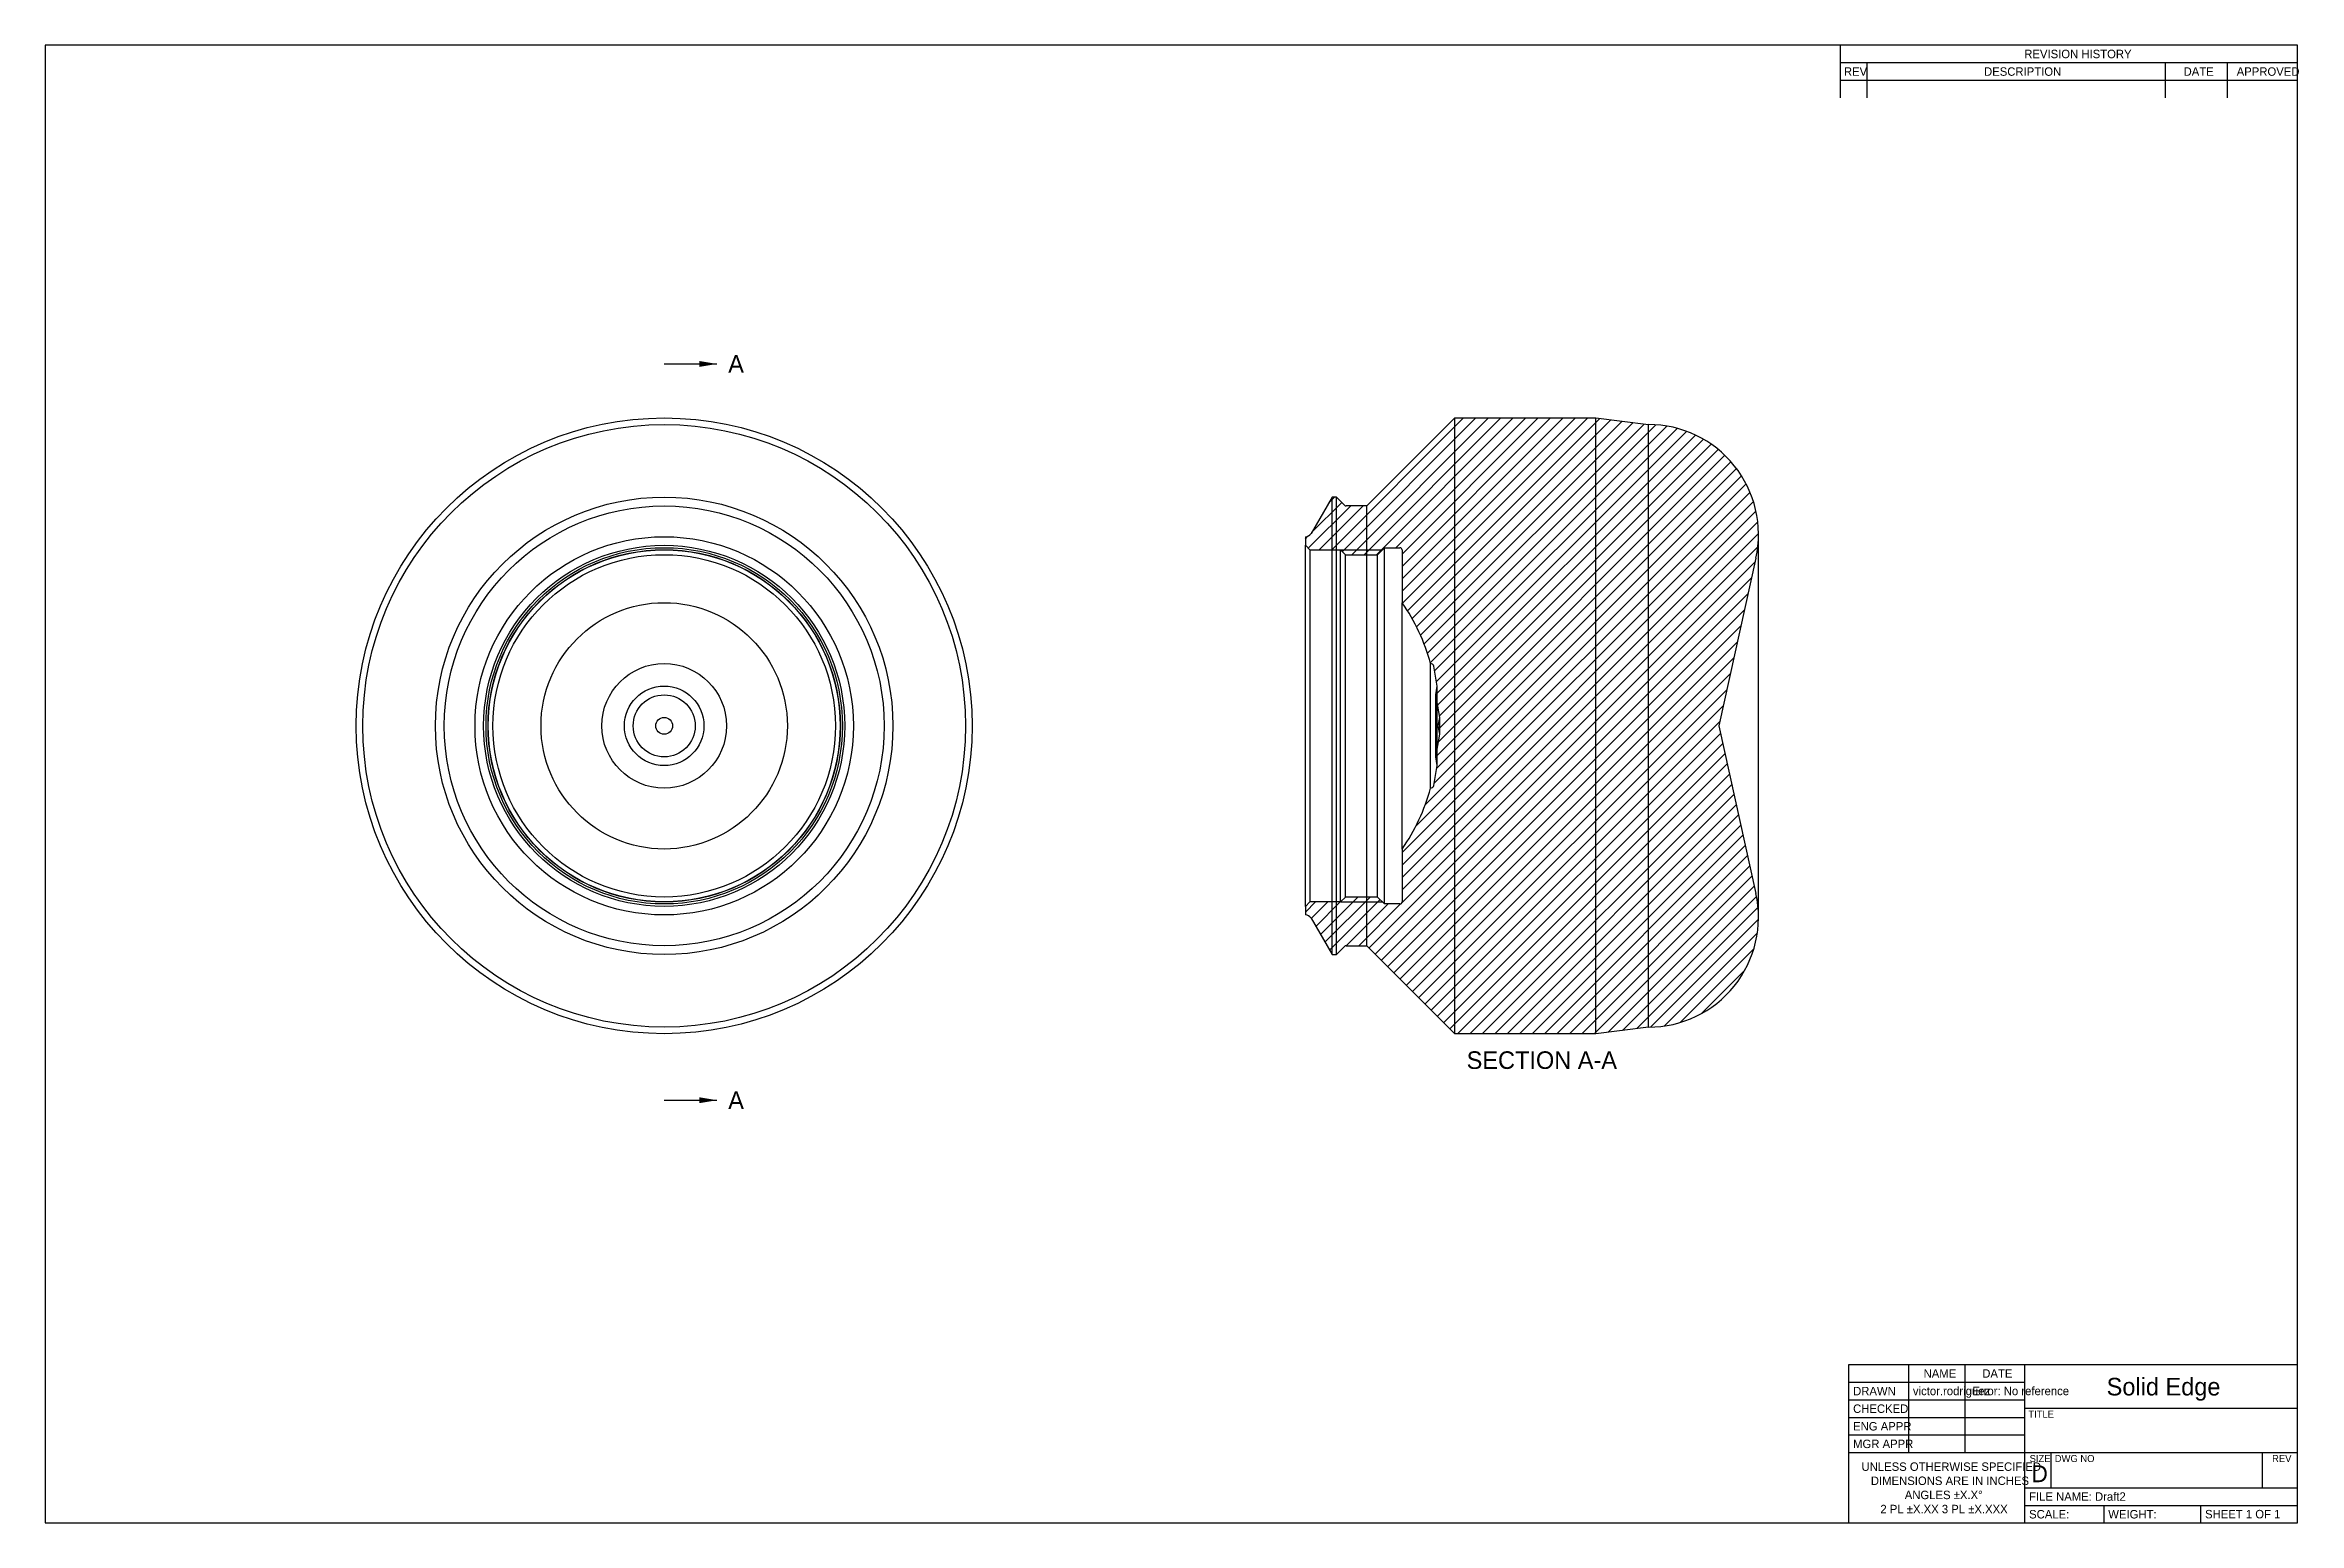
# Model space of a CAD drawing. Header units: inches. Extents: x 1 to 33, y 0.5 to 21.5.
import ezdxf
from ezdxf.enums import TextEntityAlignment as Align
from ezdxf.lldxf.tags import DXFTag

# ---------------------------------------------------------------- set-up
doc = ezdxf.new("R2010")
doc.units = ezdxf.units.IN
doc.header["$MEASUREMENT"] = 0
doc.layers.add('CDG-38189R1', color=7, linetype='Continuous')
doc.layers.add('Default', color=7, linetype='Continuous')
doc.styles.add('SEACAD_Solid_Edge_ANSI', font='seans.ttf')
doc.styles.add('SEACAD_Solid_Edge_ANSIB', font='seansbd.ttf')
tags = doc.linetypes.add('CENTER2', pattern=[1.125, 0.75, -0.125, 0.125, -0.125]).pattern_tags.tags
tags[10:11] = [DXFTag(74, 4), DXFTag(75, 0), DXFTag(340, '0'), DXFTag(46, 0.0), DXFTag(50, 0.0), DXFTag(44, 0.0), DXFTag(45, 0.0)]
tags[8:9] = [DXFTag(74, 4), DXFTag(75, 0), DXFTag(340, '0'), DXFTag(46, 0.0), DXFTag(50, 0.0), DXFTag(44, 0.0), DXFTag(45, 0.0)]
tags[6:7] = [DXFTag(74, 4), DXFTag(75, 0), DXFTag(340, '0'), DXFTag(46, 0.0), DXFTag(50, 0.0), DXFTag(44, 0.0), DXFTag(45, 0.0)]
tags[4:5] = [DXFTag(74, 4), DXFTag(75, 0), DXFTag(340, '0'), DXFTag(46, 0.0), DXFTag(50, 0.0), DXFTag(44, 0.0), DXFTag(45, 0.0)]
tags = doc.linetypes.add('HIDDEN2', pattern=[0.1875, 0.125, -0.0625]).pattern_tags.tags
tags[6:7] = [DXFTag(74, 4), DXFTag(75, 0), DXFTag(340, '0'), DXFTag(46, 0.0), DXFTag(50, 0.0), DXFTag(44, 0.0), DXFTag(45, 0.0)]
tags[4:5] = [DXFTag(74, 4), DXFTag(75, 0), DXFTag(340, '0'), DXFTag(46, 0.0), DXFTag(50, 0.0), DXFTag(44, 0.0), DXFTag(45, 0.0)]

# ---------------------------------------------------------------- blocks, each defined once
blk = doc.blocks.new('SE')
at = {"layer": 'CDG-38189R1', "color": 7, "linetype": 'Continuous'}
for radius in [4.374999999562499, 4.28125]:
    blk.add_circle((9.795190778743736, 11.8263718393263), radius, dxfattribs=at)
at = {"layer": 'CDG-38189R1', "color": 7, "linetype": 'HIDDEN2'}
for radius in [3.25, 3.125, 2.6875, 2.565, 2.53125, 2.5025, 2.5, 2.43235, 1.749999999999999, 0.8858267716535451, 0.5652873228345312, 0.4402873228345312, 0.1192873228345313]:
    blk.add_circle((9.795190778743736, 11.8263718393263), radius, dxfattribs=at)
blk = doc.blocks.new('SE2')
at = {"color": 7, "linetype": 'Continuous', "style": 'SEACAD_Solid_Edge_ANSI'}
blk.add_text('A', height=0.25, dxfattribs=at).set_placement((10.70507449967397, 17.09417125237412), align=Align.TOP_LEFT)
blk = doc.blocks.new('SE3')
at = {"color": 7, "linetype": 'Continuous', "style": 'SEACAD_Solid_Edge_ANSI'}
blk.add_text('A', height=0.25, dxfattribs=at).set_placement((10.70507449967397, 6.631911377738672), align=Align.TOP_LEFT)
blk = doc.blocks.new('SEANNOT_GROUP')
at = {"linetype": 'Continuous'}
blk.add_hatch(color=7, dxfattribs=at).paths.add_polyline_path([(10.29519078176503, 16.92750458621101), (10.54519077874374, 16.96917125237413), (10.29519078176503, 17.01083791853724)])
at = {"color": 7, "linetype": 'Continuous'}
blk.add_lwpolyline([(9.795190778743736, 16.96917125237413), (10.54519077874374, 16.96917125237413)], dxfattribs=at)
blk = doc.blocks.new('SEANNOT_GROUP1')
at = {"linetype": 'Continuous'}
blk.add_hatch(color=7, dxfattribs=at).paths.add_polyline_path([(10.29519078176503, 6.465244711575555), (10.54519077874374, 6.506911377738672), (10.29519078176503, 6.548578043901789)])
at = {"color": 7, "linetype": 'Continuous'}
blk.add_lwpolyline([(9.795190778743736, 6.506911377738672), (10.54519077874374, 6.506911377738672)], dxfattribs=at)
blk = doc.blocks.new('SE1')
at = {"layer": 'Default', "color": 7, "linetype": 'CENTER2', "const_width": 0.0006}
blk.add_lwpolyline([(9.795190778743736, 16.96917125237413), (9.795190778743736, 6.506911377738672)], dxfattribs=at)
at = {"layer": 'Default'}
for name in ['SEANNOT_GROUP', 'SE2', 'SEANNOT_GROUP1', 'SE3']:
    blk.add_blockref(name, (0, 0), dxfattribs=at)
blk = doc.blocks.new('SE4')
at = {"layer": 'CDG-38189R1', "linetype": 'Continuous'}
h = blk.add_hatch(dxfattribs=at)
h.set_pattern_fill('LINE', scale=0.9999979999999999, angle=45, style=0)
h.set_pattern_definition([(45, (0, 0), (-0.08838817087162314, 0.08838817087162315), [])])
edge = h.paths.add_edge_path()
edge.add_arc((20.68142676009433, 10.98743483003336), 0.04688976236060126, 270, 350.00000281026155, ccw=False)
edge.add_arc((18.02945650345829, 11.65113835628974), 2.745521637851307, 324.99999999999994, 344.99999999999994, ccw=False)
edge.add_line((20.27845616574385, 10.0763718393263), (20.27845616574385, 9.326371839326306))
edge.add_arc((20.24720616574385, 9.326371839326304), 0.03125, 270, 360, ccw=False)
edge.add_line((20.24720616574385, 9.295121839326304), (20.02845616574385, 9.295121839326306))
edge.add_line((20.02845616574385, 9.295121839326306), (19.92955616574385, 9.394021839326305))
edge.add_line((19.92955616574385, 9.394021839326305), (19.47360616574385, 9.394021839326305))
edge.add_line((19.47360616574385, 9.394021839326305), (19.40345616574385, 9.323871839326305))
edge.add_line((19.40345616574385, 9.323871839326305), (18.96595616574385, 9.323871839326305))
edge.add_line((18.96595616574385, 9.323871839326305), (18.90345616574385, 9.261371839326305))
edge.add_line((18.90345616574385, 9.261371839326305), (18.90345616574385, 9.138871839326306))
edge.add_arc((18.90345616574385, 9.045121839326304), 0.09374999999999999, 30.000000000000625, 90, ccw=False)
edge.add_line((18.98464604734864, 9.091996839326304), (19.28234227989954, 8.576371839326304))
edge.add_line((19.28234227989954, 8.576371839326304), (19.34484227989954, 8.576371839326303))
edge.add_line((19.34484227989954, 8.576371839326304), (19.46068936681162, 8.692218926238384))
edge.add_arc((19.4827864537237, 8.670121839326304), 0.03125, 90, 134.9999999999954, ccw=False)
edge.add_line((19.4827864537237, 8.701371839326304), (19.77845616574385, 8.701371839326304))
edge.add_line((19.77845616574385, 8.701371839326304), (21.02845616530635, 7.451371839763805))
edge.add_line((21.02845616530635, 7.451371839763806), (23.02845616574386, 7.451371839763805))
edge.add_line((23.02845616574386, 7.451371839763804), (23.77845616574387, 7.545121839326304))
edge.add_arc((23.77845616574387, 9.107621839326304), 1.5625, 270, 372.5)
edge.add_line((25.30391867686876, 9.445808736104592), (24.77616054279979, 11.82637183932631))
edge.add_line((24.77616054279979, 11.8263718393263), (25.30391867686876, 14.20693494254802))
edge.add_arc((23.77845616574387, 14.5451218393263), 1.5625, 347.5000000000001, 449.9999999999999)
edge.add_line((23.77845616574387, 16.1076218393263), (23.02845616574387, 16.2013718388888))
edge.add_line((23.02845616574387, 16.2013718388888), (21.02845616530635, 16.20137183888881))
edge.add_line((21.02845616530635, 16.20137183888881), (19.77845616574385, 14.95137183932631))
edge.add_line((19.77845616574385, 14.95137183932631), (19.4827864537237, 14.95137183932631))
edge.add_arc((19.4827864537237, 14.9826218393263), 0.03125, 225, 270, ccw=False)
edge.add_line((19.46068936681162, 14.96052475241422), (19.34484227989954, 15.0763718393263))
edge.add_line((19.34484227989954, 15.07637183932631), (19.28234227989954, 15.07637183932631))
edge.add_line((19.28234227989954, 15.07637183932631), (18.98464604734864, 14.56074683932631))
edge.add_arc((18.90345616574385, 14.6076218393263), 0.09374999999999999, 270, 329.9999999999995, ccw=False)
edge.add_line((18.90345616574385, 14.5138718393263), (18.90345616574385, 14.39137183932631))
edge.add_line((18.90345616574385, 14.39137183932631), (18.96595616574385, 14.32887183932631))
edge.add_line((18.96595616574385, 14.3288718393263), (19.40345616574385, 14.3288718393263))
edge.add_line((19.40345616574385, 14.3288718393263), (19.47360616574385, 14.2587218393263))
edge.add_line((19.47360616574385, 14.2587218393263), (19.92955616574385, 14.2587218393263))
edge.add_line((19.92955616574385, 14.2587218393263), (20.02845616574385, 14.3576218393263))
edge.add_line((20.02845616574385, 14.3576218393263), (20.24720616574385, 14.3576218393263))
edge.add_arc((20.24720616574385, 14.3263718393263), 0.03125, 0, 90, ccw=False)
edge.add_line((20.27845616574385, 14.3263718393263), (20.27845616574385, 13.5763718393263))
edge.add_arc((18.02945650345829, 12.00160532236286), 2.745521637851307, 15.000000000000114, 35.000000000000114, ccw=False)
edge.add_arc((20.68142676009433, 12.66530884861925), 0.04688976236060126, 9.999997189740611, 90, ccw=False)
edge.add_line((20.72760416200332, 12.67345116813948), (20.77729168135416, 12.39165916216083))
edge.add_line((20.77729168135416, 12.39165916216083), (20.75525081508727, 12.26665916216083))
edge.add_line((20.75525081508727, 12.26665916216083), (20.81185175966066, 11.94565916216084))
edge.add_line((20.81185175966066, 11.94565916216084), (20.7908181922212, 11.8263718393263))
edge.add_line((20.7908181922212, 11.8263718393263), (20.81185175966066, 11.70708451649177))
edge.add_line((20.81185175966066, 11.70708451649177), (20.75525081508727, 11.38608451649177))
edge.add_line((20.75525081508727, 11.38608451649177), (20.77729168135416, 11.26108451649177))
edge.add_line((20.77729168135416, 11.26108451649178), (20.72760416200332, 10.97929251051313))
at = {"layer": 'CDG-38189R1', "color": 7, "linetype": 'Continuous'}
for p, q in [((21.02845616530635, 16.2013718388888), (19.77845616574385, 14.9513718393263)), ((21.02845616530635, 16.2013718388888), (23.02845616574387, 16.2013718388888)), ((23.02845616574387, 16.20137183888881), (23.77845616574387, 16.10762183932631)), ((19.28234227989954, 15.07637183932631), (18.98464604734864, 14.56074683932631)), ((19.34484227989954, 15.07637183932631), (19.28234227989954, 15.07637183932631)), ((19.46068936681162, 14.96052475241422), (19.34484227989954, 15.0763718393263)), ((19.77845616574385, 14.95137183932631), (19.4827864537237, 14.95137183932631)), ((18.90345616574385, 14.5138718393263), (18.90345616574385, 14.3913718393263)), ((25.34095616574387, 9.107621839326304), (25.34095616574387, 14.5451218393263)), ((18.90345616574385, 9.261371839326305), (18.90345616574385, 14.3913718393263)), ((18.96595616574385, 14.3288718393263), (18.90345616574385, 14.3913718393263)), ((18.96595616574385, 14.3288718393263), (18.96595616574385, 9.323871839326305)), ((18.96595616574385, 14.3288718393263), (19.40345616574385, 14.3288718393263)), ((19.40345616574385, 9.323871839326305), (19.40345616574385, 14.3288718393263)), ((19.40345616574385, 14.3288718393263), (19.47360616574385, 14.2587218393263)), ((19.47360616574385, 9.394021839326305), (19.47360616574385, 14.25872183932631)), ((19.47360616574385, 14.2587218393263), (19.92955616574385, 14.2587218393263)), ((19.92955616574385, 14.2587218393263), (20.02845616574385, 14.3576218393263)), ((19.92955616574385, 9.394021839326305), (19.92955616574385, 14.25872183932631)), ((20.02845616574385, 9.295121839326306), (20.02845616574385, 14.35762183932631)), ((20.02845616574385, 14.3576218393263), (20.24720616574385, 14.3576218393263)), ((20.27845616574385, 14.3263718393263), (20.27845616574385, 13.5763718393263)), ((25.30391867686876, 14.20693494254802), (24.77616054279979, 11.82637183932631)), ((20.27845616574385, 10.07637183932631), (20.27845616574385, 13.57637183932631)), ((20.68142676009433, 10.94054506767276), (20.68142676009433, 12.71219861097985)), ((20.77729168135416, 12.39165916216084), (20.72760416200332, 12.67345116813948)), ((20.75525081508727, 12.26665916216083), (20.77729168135417, 12.39165916216083)), ((20.75525081508727, 11.38608451649177), (20.75525081508727, 12.26665916216084)), ((20.81185175966066, 11.94565916216084), (20.75525081508727, 12.26665916216083)), ((20.7908181922212, 11.8263718393263), (20.81185175966066, 11.94565916216084)), ((20.75525081508727, 11.38608451649177), (20.81185175966066, 11.70708451649177)), ((20.81185175966066, 11.70708451649177), (20.7908181922212, 11.8263718393263)), ((24.77616054279979, 11.8263718393263), (25.30391867686876, 9.44580873610459)), ((20.72760416200332, 10.97929251051313), (20.77729168135416, 11.26108451649177)), ((20.77729168135416, 11.26108451649177), (20.75525081508726, 11.38608451649177)), ((20.27845616574385, 10.07637183932631), (20.27845616574385, 9.326371839326306)), ((18.90345616574385, 9.261371839326305), (18.96595616574385, 9.323871839326305)), ((19.40345616574385, 9.323871839326305), (18.96595616574385, 9.323871839326305)), ((19.47360616574385, 9.394021839326305), (19.40345616574385, 9.323871839326305)), ((19.92955616574385, 9.394021839326305), (19.47360616574385, 9.394021839326305)), ((20.02845616574385, 9.295121839326306), (19.92955616574385, 9.394021839326307)), ((20.24720616574385, 9.295121839326306), (20.02845616574385, 9.295121839326306)), ((18.90345616574385, 9.261371839326305), (18.90345616574385, 9.138871839326304)), ((18.98464604734864, 9.091996839326304), (19.28234227989954, 8.576371839326306)), ((19.34484227989954, 8.576371839326304), (19.46068936681162, 8.692218926238384)), ((19.4827864537237, 8.701371839326304), (19.77845616574385, 8.701371839326304)), ((19.77845616574385, 8.701371839326304), (21.02845616530635, 7.451371839763805)), ((19.28234227989954, 8.576371839326304), (19.34484227989954, 8.576371839326304)), ((23.02845616574386, 7.451371839763804), (21.02845616530635, 7.451371839763805)), ((23.77845616574387, 7.545121839326304), (23.02845616574386, 7.451371839763804))]:
    blk.add_line(p, q, dxfattribs=at)
at = {"layer": 'CDG-38189R1', "color": 7, "linetype": 'HIDDEN2'}
for p, q in [((21.02845616530635, 7.451371839763806), (21.02845616530635, 16.2013718388888)), ((23.02845616574386, 7.451371839763804), (23.02845616574387, 16.2013718388888)), ((23.77845616574387, 7.545121839326304), (23.77845616574387, 16.10762183932631)), ((19.28234227989954, 8.576371839326304), (19.28234227989954, 15.0763718393263)), ((19.34484227989954, 8.576371839326304), (19.34484227989954, 15.0763718393263)), ((19.77845616574385, 8.701371839326304), (19.77845616574385, 14.9513718393263)), ((19.40595616574385, 14.3263718393263), (19.99720616574385, 14.3263718393263)), ((20.77729168135416, 11.26108451649177), (20.77729168135416, 12.39165916216083)), ((20.81185175966066, 11.70708451649177), (20.81185175966066, 11.94565916216084)), ((19.40595616574385, 9.326371839326304), (19.99720616574385, 9.326371839326304))]:
    blk.add_line(p, q, dxfattribs=at)
at = {"layer": 'CDG-38189R1', "color": 7, "linetype": 'Continuous'}
for centre, radius, start, end in [((23.77845616574387, 14.5451218393263), 1.5625, 347.5000000000001, 89.99999999999987), ((19.4827864537237, 14.9826218393263), 0.03124999999999984, 225, 270), ((18.90345616574385, 14.6076218393263), 0.09374999999999975, 270, 329.9999999999994), ((20.24720616574385, 14.3263718393263), 0.03124999999999984, 0, 90), ((18.02945650345829, 12.00160532236286), 2.745521637851307, 15.00000000000005, 35.00000000000006), ((20.68142676009433, 12.66530884861925), 0.04688976236060108, 9.999997189740606, 90), ((18.02945650345829, 11.65113835628974), 2.745521637851307, 324.9999999999999, 344.9999999999999), ((20.68142676009433, 10.98743483003336), 0.04688976236060207, 270, 350.0000028102615), ((20.24720616574385, 9.326371839326304), 0.03125000000000038, 270, 0), ((23.77845616574387, 9.107621839326304), 1.5625, 270, 12.5), ((18.90345616574385, 9.045121839326304), 0.09375000000000006, 30.00000000000054, 90), ((19.4827864537237, 8.670121839326304), 0.03124999999999978, 90, 134.9999999999954)]:
    blk.add_arc(centre, radius, start, end, dxfattribs=at)
blk = doc.blocks.new('SEANNOT_GROUP2')
at = {"layer": 'Default', "color": 7, "linetype": 'Continuous', "style": 'SEACAD_Solid_Edge_ANSI'}
blk.add_text('victor.rodriguez', height=0.12, dxfattribs=at).set_placement((27.535, 2.435), align=Align.TOP_LEFT)
blk = doc.blocks.new('SEANNOT_GROUP3')
at = {"layer": 'Default', "color": 7, "linetype": 'Continuous', "style": 'SEACAD_Solid_Edge_ANSI'}
blk.add_text(' Error: No reference', height=0.12, dxfattribs=at).set_placement((28.335, 2.435), align=Align.TOP_LEFT)
blk = doc.blocks.new('SEANNOT_GROUP7')
at = {"layer": 'Default', "color": 7, "linetype": 'Continuous', "style": 'SEACAD_Solid_Edge_ANSI'}
blk.add_text('FILE NAME: Draft2', height=0.12, dxfattribs=at).set_placement((29.185, 0.9349999999999998), align=Align.TOP_LEFT)
blk = doc.blocks.new('SEANNOT_GROUP8')
at = {"layer": 'Default', "color": 7, "linetype": 'Continuous', "style": 'SEACAD_Solid_Edge_ANSI'}
blk.add_text('SHEET 1 OF 1', height=0.12, dxfattribs=at).set_placement((31.685, 0.6849999999999999), align=Align.TOP_LEFT)

msp = doc.modelspace()

# ---------------------------------------------------------------- linework, layer by layer
at = {"layer": 'Default', "color": 7, "linetype": 'Continuous'}
for p, q in [((33, 21.5), (1, 21.5)), ((1, 21.5), (1, 0.5000000000000036)), ((26.5, 21.5), (26.5, 20.75)), ((33, 0.5), (33, 21.5)), ((26.5, 21.25), (33, 21.25)), ((26.88, 21.25), (26.88, 20.75)), ((31.12, 21.25), (31.12, 20.75)), ((32, 21.25), (32, 20.75)), ((26.5, 21), (33, 21)), ((26.625, 0.5), (26.625, 2.75)), ((26.625, 2.75), (33, 2.75)), ((27.475, 1.5), (27.475, 2.75)), ((28.275, 1.5), (28.275, 2.75)), ((29.125, 0.5), (29.125, 2.75)), ((26.625, 2.5), (29.125, 2.5)), ((26.625, 2.25), (29.125, 2.25)), ((26.625, 2), (29.125, 2)), ((29.125, 2.13), (33, 2.13)), ((26.625, 1.75), (29.125, 1.75)), ((26.625, 1.5), (33, 1.5)), ((29.5, 1), (29.5, 1.5)), ((32.5, 1), (32.5, 1.5)), ((29.125, 1), (33, 1)), ((29.125, 0.7499999999999999), (33, 0.7499999999999999)), ((30.25, 0.5), (30.25, 0.7499999999999999)), ((31.625, 0.5), (31.625, 0.7499999999999999)), ((1, 0.5), (33, 0.5))]:
    msp.add_line(p, q, dxfattribs=at)

# ---------------------------------------------------------------- block references
at = {"layer": 'Default'}
for name in ['SE1', 'SE', 'SE4', 'SEANNOT_GROUP2', 'SEANNOT_GROUP3', 'SEANNOT_GROUP7', 'SEANNOT_GROUP8']:
    msp.add_blockref(name, (0, 0), dxfattribs=at)

# ---------------------------------------------------------------- texts
at = {"layer": 'Default', "color": 7, "linetype": 'Continuous'}
for s, height, style, p in [('REV', 0.12, 'SEACAD_Solid_Edge_ANSI', (26.55465116279069, 21.18360465116279)), ('DESCRIPTION', 0.12, 'SEACAD_Solid_Edge_ANSI', (28.54511627906976, 21.18360465116279)), ('REVISION HISTORY', 0.12, 'SEACAD_Solid_Edge_ANSI', (29.11651162790697, 21.4336046511628)), ('DATE', 0.12, 'SEACAD_Solid_Edge_ANSI', (31.38000000000001, 21.18360465116279)), ('APPROVED', 0.12, 'SEACAD_Solid_Edge_ANSI', (32.13441860465116, 21.18360465116279)), ('SECTION A-A', 0.25, 'SEACAD_Solid_Edge_ANSI', (21.19488058434851, 7.201371839763803)), ('NAME', 0.12, 'SEACAD_Solid_Edge_ANSI', (27.68662790697675, 2.68360465116279)), ('DATE', 0.12, 'SEACAD_Solid_Edge_ANSI', (28.52, 2.68360465116279)), ('Solid Edge', 0.25, 'SEACAD_Solid_Edge_ANSIB', (30.28693181818182, 2.561259842519685)), ('DRAWN', 0.12, 'SEACAD_Solid_Edge_ANSI', (26.685, 2.433604651162791)), ('CHECKED', 0.12, 'SEACAD_Solid_Edge_ANSI', (26.685, 2.183604651162791)), ('ENG APPR', 0.12, 'SEACAD_Solid_Edge_ANSI', (26.685, 1.933604651162791)), ('TITLE', 0.1, 'SEACAD_Solid_Edge_ANSI', (29.175, 2.095116279069767)), ('MGR APPR', 0.12, 'SEACAD_Solid_Edge_ANSI', (26.685, 1.683604651162791)), ('UNLESS OTHERWISE SPECIFIED', 0.12, 'SEACAD_Solid_Edge_ANSI', (26.80476744186047, 1.36)), ('SIZE', 0.1, 'SEACAD_Solid_Edge_ANSI', (29.19273255813953, 1.465116279069767)), ('D', 0.24, 'SEACAD_Solid_Edge_ANSIB', (29.21977272727273, 1.319069570591467)), ('DWG NO', 0.1, 'SEACAD_Solid_Edge_ANSI', (29.55, 1.465116279069767)), ('REV', 0.1, 'SEACAD_Solid_Edge_ANSI', (32.63720930232558, 1.465116279069767)), ('DIMENSIONS ARE IN INCHES', 0.12, 'SEACAD_Solid_Edge_ANSI', (26.93732558139535, 1.15906976744186)), ('2 PL ±X.XX 3 PL ±X.XXX', 0.12, 'SEACAD_Solid_Edge_ANSI', (27.07267441860465, 0.7572093023255811)), ('ANGLES ±X.X°', 0.12, 'SEACAD_Solid_Edge_ANSI', (27.41872093023256, 0.9581395348837207)), ('SCALE:', 0.12, 'SEACAD_Solid_Edge_ANSI', (29.185, 0.6836046511627907)), ('WEIGHT:', 0.12, 'SEACAD_Solid_Edge_ANSI', (30.31, 0.6836046511627907))]:
    msp.add_text(s, height=height, dxfattribs=dict(at, style=style)).set_placement(p, align=Align.TOP_LEFT)

doc.saveas('drawing.dxf')
